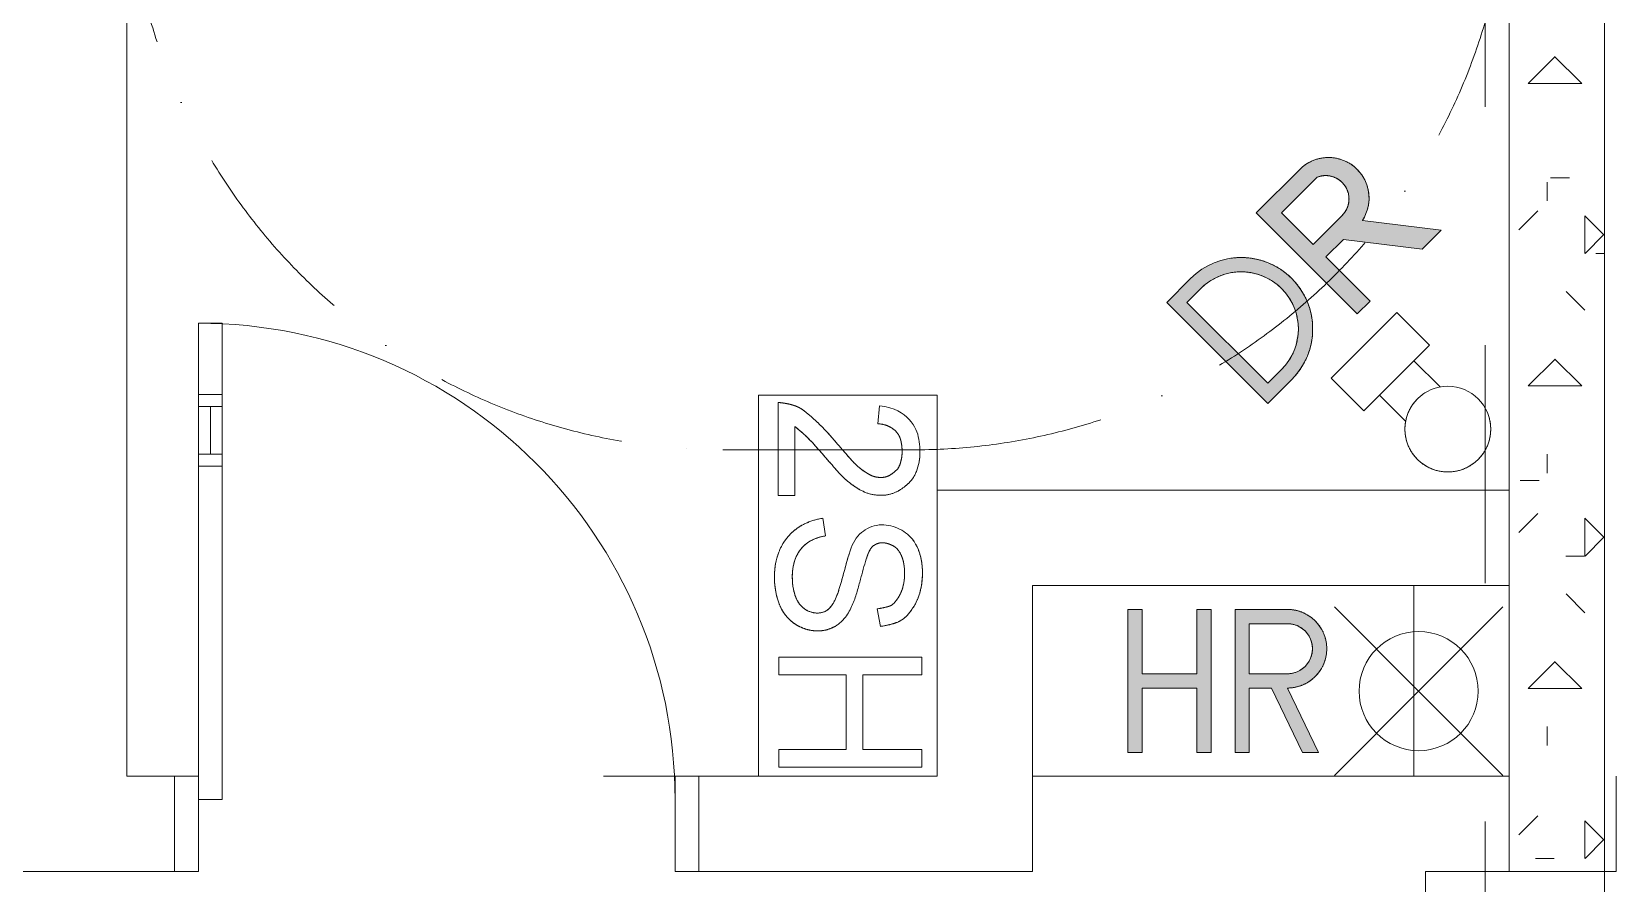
# Model space of a CAD drawing. Header units: millimetres. Extents: x 50620 to 404449, y -131543 to 97.
# Drawn here: x 367537 to 370862, y -54033 to -52245 of the extents above; entities that cross this region are included whole.
import ezdxf

# ---------------------------------------------------------------- set-up
doc = ezdxf.new("R2010")
doc.units = ezdxf.units.MM
for name, pattern in [('1599_DB_A_BLK2_HQ_R21-2ND STOREY 20230517--$0$IDA_Stair Clear', [675, 400, -137.5, 0, -137.5]), ('IDA - Grid Line', [3500, 2000, -500, 500, -500]), ('IDA - Hidden 065', [537.5, 375, -162.5]), ('IDA_Stair Clear', [675, 400, -137.5, 0, -137.5])]:
    doc.linetypes.add(name, pattern=pattern)
for name, color, linetype, lineweight in [('1599_DB_A_BLK2_HQ_R21-2ND STOREY 20230517--$0$A-_DETA----_ED-1', 8, 'Continuous', 9), ('1599_DB_A_BLK2_HQ_R21-2ND STOREY 20230517--$0$A-_DETA----_ED-3', 8, '1599_DB_A_BLK2_HQ_R21-2ND STOREY 20230517--$0$IDA_Stair Clear', 9), ('1599_DB_A_BLK2_HQ_R21-2ND STOREY 20230517--$0$A-_DOOR----_E-1', 8, 'Continuous', 9), ('1599_DB_A_BLK2_HQ_R21-2ND STOREY 20230517--$0$S-_COLN----_E', 8, 'Continuous', 9), ('A-_DETA----_E-12', 7, 'Continuous', 9), ('A-_DETA----_ED-2', 8, 'IDA - Hidden 065', 9), ('A-_DOOR----_E', 8, 'Continuous', 9), ('A-_DOOR----_E-1', 8, 'Continuous', 9), ('A-_FLOR----_E', 8, 'Continuous', 9), ('A-_WALL----_E', 8, 'Continuous', 9), ('A-_WALL----_E-1', 8, 'Continuous', 18), ('A-_WALLPRTN_E-1', 8, 'Continuous', 18), ('M-_ARCHI', 8, 'Continuous', 5), ('M-_EQPT----_E', 8, 'Continuous', 9), ('S-_STRC----_E', 8, 'Continuous', 5)]:
    doc.layers.add(name, color=color, linetype=linetype, lineweight=lineweight)
for name, color, linetype, lineweight, true_color in [('A-_DETA----_ED-3', 6, 'IDA - Hidden 065', 9, 0xff00ff), ('A-_DETA----_ED-6', 9, 'IDA_Stair Clear', 9, 0x808080), ('S-_ANOTGRID_E-1', 9, 'IDA - Grid Line', 5, 0x808080)]:
    doc.layers.add(name, color=color, linetype=linetype, lineweight=lineweight, true_color=true_color)

# ---------------------------------------------------------------- blocks, each defined once
blk = doc.blocks.new('IDA - F - Single - Swing - VP - 1100L X 2200H - B2-FTD01 - 1HR-3249127-BLK 2 2ND STOREY PLAN')
at = {"layer": 'A-_DOOR----_E-1'}
for p, q in [((-550, 100), (-500, 100)), ((-550, -100), (-550, 100)), ((-500, 100), (-500, -100)), ((500, 100), (550, 100)), ((500, -100), (500, 100)), ((550, 100), (550, -100)), ((450, -50.8), (500, -50.8)), ((450, -1050.8), (450, -50.8)), ((500, -50.8), (500, -1050.8)), ((-500, -100), (-550, -100)), ((550, -100), (500, -100)), ((450, -750.8), (500, -750.8)), ((450, -775.8), (500, -775.8)), ((475, -875.8), (475, -775.8)), ((450, -875.8), (500, -875.8)), ((450, -900.8), (500, -900.8)), ((500, -1050.8), (450, -1050.8))]:
    blk.add_line(p, q, dxfattribs=at)
blk.add_arc((500, -50.8), 1000, 180, 270, dxfattribs=at)
blk = doc.blocks.new('IDA - Hosereel - Scaled - HR-3922457-BLK 2 2ND STOREY PLAN')
at = {"layer": 'A-_DETA----_ED-2'}
blk.add_hatch(color=256, dxfattribs=at).paths.add_polyline_path([(-170, -350), (-170, -215), (-55, -215), (-55, -350), (-25, -350), (-25, -50), (-55, -50), (-55, -185), (-170, -185), (-170, -50), (-200, -50), (-200, -350)])
h = blk.add_hatch(color=256, dxfattribs=at)
h.paths.add_polyline_path([(200, -350), (135, -215), (166.7, -207.9), (180.5, -200.7), (200, -182.2), (206.4, -173.8), (214.7, -153.9), (217.5, -132.5), (211, -102.3), (206.4, -91.3), (193.3, -74.2), (176.2, -61.1), (148.6, -51.8), (135, -50), (25, -50), (25, -350), (55, -350), (55, -215), (101.7, -215), (166.7, -350)])
h.paths.add_polyline_path([(55, -185), (55, -80), (148.6, -81.8), (161.2, -87), (177.4, -102.3), (182.5, -111.1), (185.7, -118.9), (187.5, -132.5), (185.7, -146.1), (180.5, -158.8), (166.7, -173.8), (156.4, -180), (148.6, -183.2), (135, -185), (101.7, -185)])
for p, q in [((-400, -400), (-400, 0)), ((-400, 0), (400, 0)), ((400, 0), (400, -400)), ((-170, -50), (-200, -50)), ((-200, -50), (-200, -350)), ((-170, -50), (-200, -50)), ((-200, -50), (-200, -350)), ((-170, -50), (-170, -185)), ((-170, -185), (-170, -50)), ((-25, -50), (-55, -50)), ((-55, -185), (-55, -50)), ((-25, -50), (-55, -50)), ((-55, -50), (-55, -185)), ((-25, -50), (-25, -350)), ((-25, -350), (-25, -50)), ((25, -350), (25, -50)), ((135, -50), (25, -50)), ((135, -50), (25, -50)), ((25, -50), (25, -350)), ((55, -185), (55, -80)), ((135, -80), (55, -80)), ((55, -185), (55, -80)), ((55, -80), (135, -80)), ((-170, -185), (-55, -185)), ((-55, -185), (-170, -185)), ((135, -185), (55, -185)), ((135, -185), (55, -185)), ((-170, -215), (-55, -215)), ((-170, -215), (-170, -350)), ((-170, -350), (-170, -215)), ((-170, -215), (-55, -215)), ((-55, -350), (-55, -215)), ((-55, -215), (-55, -350)), ((55, -350), (55, -215)), ((55, -215), (101.7, -215)), ((55, -350), (55, -215)), ((55, -215), (101.7, -215)), ((166.7, -350), (101.7, -215)), ((101.7, -215), (166.7, -350)), ((200, -350), (135, -215)), ((200, -350), (135, -215)), ((-200, -350), (-170, -350)), ((-200, -350), (-170, -350)), ((-55, -350), (-25, -350)), ((-55, -350), (-25, -350)), ((25, -350), (55, -350)), ((25, -350), (55, -350)), ((166.7, -350), (200, -350)), ((166.7, -350), (200, -350)), ((400, -400), (-400, -400))]:
    blk.add_line(p, q, dxfattribs=at)
for radius in [82.5, 82.5, 52.5, 52.5]:
    blk.add_arc((135, -132.5), radius, 270, 90, dxfattribs=at)
blk = doc.blocks.new('IDA - Dry _ Wet Riser - Dry Riser-3621487-BLK 2 2ND STOREY PLAN')
at = {"layer": 'A-_DETA----_ED-2'}
h = blk.add_hatch(color=256, dxfattribs=at)
h.paths.add_polyline_path([(389.2, 229.1), (389.2, 158), (394.3, 119.2), (409.3, 83), (433.2, 51.9), (464.2, 28.1), (500.4, 13.1), (541.9, 8.3), (578, 13.1), (620.1, 32.6), (645.3, 51.9), (669.1, 83), (684.1, 119.2), (689.2, 169.1), (689.2, 229.1), (405.4, 229.1)])
h.paths.add_polyline_path([(419.2, 199.1), (659.2, 199.1), (657.6, 145.7), (655.1, 126.9), (643.1, 98), (624.1, 73.1), (591.5, 50.9), (570.3, 42.1), (539.2, 38), (504, 43.8), (479.2, 54.1), (454.4, 73.1), (432.1, 105.8), (423.3, 126.9), (419.2, 158), (419.2, 188)])
h.paths.add_polyline_path([(389.2, -36.5), (389.2, -74.5), (520.5, -74.5), (520.5, -126.7), (389.2, -229.2), (389.2, -285.5), (520.5, -182.9), (527.1, -202.7), (538.4, -220.2), (553.5, -234.5), (571.7, -244.7), (603.1, -250.4), (612.6, -250.6), (633.2, -245.8), (655, -233.5), (667.2, -222.9), (683, -196.1), (686.7, -186.5), (689.2, -165.8), (689.2, -36.5), (654.8, -36.5)])
h.paths.add_polyline_path([(558, -74.5), (651.7, -74.5), (651.7, -179.8), (640.1, -195.8), (636.8, -199), (626.7, -205.2), (615.1, -208.7), (603, -209.2), (582.8, -202.7), (580.2, -201.5), (567.3, -188.5), (561.2, -176.8), (558.5, -164.7), (558, -160.5), (558, -85.4)])
for p, q in [((689.2, 229.1), (389.2, 229.1)), ((389.2, 229.1), (389.2, 158)), ((689.2, 158), (689.2, 229.1)), ((419.2, 158), (419.2, 199.1)), ((419.2, 199.1), (659.2, 199.1)), ((659.2, 199.1), (659.2, 158)), ((333, 97.4), (235.5, 97.4)), ((235.5, -97.4), (235.5, 97.4)), ((333, 97.4), (333, -97.4)), ((158.1, 51), (235.5, 51)), ((158.1, -51), (235.5, -51)), ((689.2, -36.5), (389.2, -36.5)), ((389.2, -36.5), (389.2, -74.5)), ((689.2, -165.8), (689.2, -36.5)), ((333, -97.4), (235.5, -97.4)), ((389.2, -74.5), (520.5, -74.5)), ((520.5, -74.5), (520.5, -126.7)), ((558, -74.5), (651.7, -74.5)), ((558, -160.5), (558, -74.5)), ((651.7, -74.5), (651.7, -179.8)), ((520.5, -126.7), (389.2, -229.2)), ((389.2, -285.5), (520.5, -182.9)), ((389.2, -229.2), (389.2, -285.5))]:
    blk.add_line(p, q, dxfattribs=at)
blk.add_circle((84, 0), 90, dxfattribs=at)
for centre, radius, start, end in [((539.2, 158), 150, 180, 360), ((539.2, 158), 120, 180, 0), ((604, -165.8), 85.2, 191.6067, 360), ((606.9, -160.5), 48.9, 180, 336.6586)]:
    blk.add_arc(centre, radius, start, end, dxfattribs=at)
blk = doc.blocks.new('IDA - Standby Hosereel - 2SH - wo Box-4044903-BLK 2 2ND STOREY PLAN')
at = {"layer": 'A-_DETA----_ED-2'}
for p, q in [((-400, -575), (-400, -200)), ((-400, -200), (400, -200)), ((150, -532.4), (150, -232.4)), ((150, -232.4), (187.5, -232.4)), ((187.5, -232.4), (187.5, -356.2)), ((343.8, -356.2), (343.8, -232.4)), ((343.8, -232.4), (381.3, -232.4)), ((381.3, -232.4), (381.3, -532.4)), ((400, -200), (400, -575)), ((-377.2, -321), (-339.9, -324.3)), ((48.8, -325.7), (85.8, -319.2)), ((187.5, -356.2), (343.8, -356.2)), ((187.5, -391), (187.5, -532.4)), ((343.8, -391), (187.5, -391)), ((343.8, -532.4), (343.8, -391)), ((-141.3, -440.1), (-104.3, -434.2)), ((-188.8, -498.6), (-334.1, -498.6)), ((-188.8, -498.6), (-188.8, -533.4)), ((-188.8, -533.4), (-188.8, -498.6)), ((-384.4, -533.4), (-188.8, -533.4)), ((187.5, -532.4), (150, -532.4)), ((381.3, -532.4), (343.8, -532.4)), ((400, -575), (-400, -575))]:
    blk.add_line(p, q, dxfattribs=at)
for points, knots in [([(-104.3, -434.2), (-93.7, -501.3), (19.8, -513.9), (60.9, -470.8), (57.5, -421.7), (-6.5, -400.4), (-75.5, -384.1), (-112.2, -365.2), (-131.8, -322.4), (-122.3, -280.8), (-99.6, -248.3), (-49.4, -227.6), (16.6, -232.4), (54.6, -254.4), (76, -275.8), (82.2, -299), (85.8, -319.2)], [0, 0, 0, 0, 0.0704694, 0.1354965, 0.1868985, 0.2416058, 0.294004, 0.3404298, 0.3786303, 0.4163415, 0.4561877, 0.5028762, 0.5508129, 0.5917383, 0.6203888, 0.6421989, 0.6421989, 0.6421989, 0.6421989]), ([(-334.1, -498.6), (-312.6, -472.1), (-281.2, -444.8), (-248.8, -416.6), (-227.1, -398.4), (-206.2, -371.7), (-192.4, -346.7), (-187.9, -317), (-193.2, -288.9), (-207.2, -268.2), (-225.5, -247), (-266.5, -234.5), (-308.2, -236.6), (-347.3, -250.1), (-374.5, -289.5), (-377.2, -321)], [0, 0, 0, 0, 0.0346142, 0.0675394, 0.0982316, 0.1247001, 0.1516881, 0.1771238, 0.2015079, 0.2253075, 0.2532678, 0.286117, 0.3228619, 0.3610518, 0.3962967, 0.3962967, 0.3962967, 0.3962967]), ([(-363.2, -475), (-355.4, -465.3), (-340.9, -448.9), (-325.2, -433.6), (-314.2, -423.8), (-304.5, -415.4), (-295.9, -407.9), (-287.9, -401), (-280.4, -394.5), (-271.6, -386.9), (-263, -379.5), (-256.2, -373.1), (-249.7, -366.2), (-242.8, -357.4), (-236.4, -348.1), (-232, -340.3), (-229.2, -333.8), (-227.5, -326.6), (-226.8, -318.9), (-227.2, -312.6), (-228.1, -308), (-229, -305), (-229.8, -302.8), (-231, -300.5), (-232.6, -297.8), (-234.8, -294.7), (-237.7, -290.8), (-240.2, -287.7), (-242.4, -285.3), (-244.3, -283.5), (-246.1, -282.1), (-247.9, -280.9), (-251, -279.4), (-254.9, -277.9), (-259.4, -276.5), (-265.9, -274.9), (-274.2, -273.7), (-283.7, -273.4), (-291.7, -274), (-298.1, -274.9), (-303.8, -276), (-308.9, -277.4), (-312.8, -279), (-315.8, -280.6), (-318.1, -282), (-320.5, -283.9), (-324.2, -287.1), (-328.8, -292), (-333.5, -299.3), (-337.6, -309.3), (-339.4, -318.7), (-339.9, -324.3)], [0, 0, 0, 0, 0.0116558, 0.0233116, 0.0291395, 0.0349674, 0.0466231, 0.052451, 0.0582789, 0.0699347, 0.0815905, 0.0932463, 0.1049021, 0.1165578, 0.1282136, 0.1398694, 0.1515252, 0.163181, 0.1748368, 0.1864926, 0.1923204, 0.1981483, 0.2039762, 0.2098041, 0.215632, 0.2214599, 0.2272878, 0.2331157, 0.2389436, 0.2447715, 0.2505994, 0.2564273, 0.2622552, 0.268083, 0.2739109, 0.2797388, 0.2913946, 0.3030504, 0.3147062, 0.3205341, 0.326362, 0.3351038, 0.3438456, 0.3482166, 0.3525875, 0.3569584, 0.3613293, 0.3700712, 0.378813, 0.3875548, 0.3962967, 0.3962967, 0.3962967, 0.3962967]), ([(-141.3, -440.1), (-139.5, -451.8), (-133.2, -473.8), (-116.5, -501.1), (-94.3, -521), (-61.7, -537.5), (-29.5, -542.2), (-1.3, -541), (17.2, -538.2), (34.2, -533.5), (49.7, -526.8), (63.3, -517.8), (74.8, -506.8), (83.6, -494.4), (89.6, -481.6), (93.4, -469.1), (95.5, -455.3), (95, -440.5), (91.3, -425.3), (85.2, -412.9), (78.4, -403.9), (70.5, -395.6), (60.1, -387.8), (43.2, -378.5), (21.7, -370.5), (-4, -363.2), (-28.8, -356.7), (-51.2, -350.5), (-65.8, -345.5), (-73.4, -342), (-77.5, -339.7), (-79.8, -337.9), (-81.4, -336.3), (-83, -334.6), (-85.1, -331.7), (-87.5, -327.2), (-89.2, -322.5), (-89.9, -319), (-90.1, -316.5), (-90.1, -314.3), (-89.9, -312), (-89.4, -308.6), (-88.4, -304), (-86.3, -298.3), (-83.9, -293.1), (-81.4, -289), (-78.7, -285.6), (-75.5, -282.5), (-71.4, -279.5), (-66.1, -276.4), (-59.7, -273.6), (-50, -270.5), (-35.7, -268.1), (-15.6, -268.2), (3.4, -271.5), (15.1, -275.9), (23.6, -280.5), (29.4, -284.3), (35.3, -288.9), (38.1, -291.6), (39.7, -293.4), (40.6, -294.7), (41.5, -296.3), (42.5, -298.3), (43.6, -301.3), (45.5, -308.3), (47.4, -317.4), (48.8, -325.7)], [0, 0, 0, 0, 0.0094441, 0.0188882, 0.0283323, 0.0377764, 0.0566646, 0.0661087, 0.0755528, 0.0849969, 0.094441, 0.1038851, 0.1133292, 0.1227733, 0.1322174, 0.1416615, 0.1511056, 0.1605497, 0.1699938, 0.1794379, 0.18416, 0.188882, 0.1983261, 0.2077702, 0.2266584, 0.2455466, 0.2644348, 0.283323, 0.3022112, 0.3116553, 0.3210994, 0.3305435, 0.3352656, 0.3399876, 0.3494317, 0.3588758, 0.3683199, 0.3777641, 0.3824861, 0.3872082, 0.3919302, 0.3966523, 0.4060964, 0.4155405, 0.4249846, 0.4344287, 0.4438728, 0.4533169, 0.462761, 0.4722051, 0.4816492, 0.4910933, 0.5099815, 0.5288697, 0.5477579, 0.5666461, 0.5760902, 0.5855343, 0.5949784, 0.6044225, 0.6091445, 0.6138666, 0.6185886, 0.6233107, 0.6280327, 0.6327548, 0.6421989, 0.6421989, 0.6421989, 0.6421989])]:
    blk.add_open_spline(points, degree=3, knots=knots, dxfattribs=at)
blk.add_open_spline([(-363.2, -475), (-380.8, -492), (-384.4, -533.4)], degree=2, dxfattribs=at)
blk = doc.blocks.new('IDA - Stair Turning Space - 1250-2832024-BLK 2 2ND STOREY PLAN')
at = {"layer": 'A-_DETA----_ED-6'}
blk.add_line((0, -1250), (400, -1250), dxfattribs=at)
for centre, start, end in [((0, 0), 180, 270), ((400, 0), 270, 360)]:
    blk.add_arc(centre, 1250, start, end, dxfattribs=at)
blk = doc.blocks.new('1599_DB_A_BLK2_HQ_R21-2ND STOREY 20230517--$0$IDA - Stair Turning Space - 1250-2832024-LINKVIEW_BLK2_2ND STOREY')
at = {"layer": '1599_DB_A_BLK2_HQ_R21-2ND STOREY 20230517--$0$A-_DETA----_ED-3'}
blk.add_line((0, -1250), (400, -1250), dxfattribs=at)
for centre, start, end in [((0, 0), 180, 270), ((400, 0), 270, 360)]:
    blk.add_arc(centre, 1250, start, end, dxfattribs=at)
blk = doc.blocks.new('1599_DB_A_BLK2_HQ_R21-2ND STOREY 20230517--$0$IDA - Standby Hosereel - 2SH - wo Box-4044903-LINKVIEW_BLK2_2ND STOREY')
at = {"layer": '1599_DB_A_BLK2_HQ_R21-2ND STOREY 20230517--$0$A-_DETA----_ED-1'}
for p, q in [((-400, -575), (-400, -200)), ((-400, -200), (-200, -200)), ((150, -532.4), (150, -232.4)), ((150, -232.4), (187.5, -232.4)), ((187.5, -232.4), (187.5, -356.2)), ((343.8, -356.2), (343.8, -232.4)), ((343.8, -232.4), (381.3, -232.4)), ((381.3, -232.4), (381.3, -532.4)), ((-377.2, -321), (-339.9, -324.3)), ((48.8, -325.7), (85.8, -319.2)), ((187.5, -356.2), (343.8, -356.2)), ((187.5, -391), (187.5, -532.4)), ((343.8, -391), (187.5, -391)), ((343.8, -532.4), (343.8, -391)), ((-141.3, -440.1), (-104.3, -434.2)), ((-188.8, -498.6), (-334.1, -498.6)), ((-188.8, -498.6), (-188.8, -533.4)), ((-188.8, -533.4), (-188.8, -498.6)), ((-384.4, -533.4), (-188.8, -533.4)), ((187.5, -532.4), (150, -532.4)), ((381.3, -532.4), (343.8, -532.4)), ((400, -575), (-400, -575))]:
    blk.add_line(p, q, dxfattribs=at)
for points, knots in [([(-104.3, -434.2), (-93.7, -501.3), (19.8, -513.9), (60.9, -470.8), (57.5, -421.7), (-6.5, -400.4), (-75.5, -384.1), (-112.2, -365.2), (-131.8, -322.4), (-122.3, -280.8), (-99.6, -248.3), (-49.4, -227.6), (16.6, -232.4), (54.6, -254.4), (76, -275.8), (82.2, -299), (85.8, -319.2)], [0, 0, 0, 0, 0.0704694, 0.1354965, 0.1868985, 0.2416058, 0.294004, 0.3404298, 0.3786303, 0.4163415, 0.4561877, 0.5028762, 0.5508129, 0.5917383, 0.6203888, 0.6421989, 0.6421989, 0.6421989, 0.6421989]), ([(-334.1, -498.6), (-312.6, -472.1), (-281.2, -444.8), (-248.8, -416.6), (-227.1, -398.4), (-206.2, -371.7), (-192.4, -346.7), (-187.9, -317), (-193.2, -288.9), (-207.2, -268.2), (-225.5, -247), (-266.5, -234.5), (-308.2, -236.6), (-347.3, -250.1), (-374.5, -289.5), (-377.2, -321)], [0, 0, 0, 0, 0.0346142, 0.0675394, 0.0982316, 0.1247001, 0.1516881, 0.1771238, 0.2015079, 0.2253075, 0.2532678, 0.286117, 0.3228619, 0.3610518, 0.3962967, 0.3962967, 0.3962967, 0.3962967]), ([(-363.2, -475), (-355.4, -465.3), (-340.9, -448.9), (-325.2, -433.6), (-314.2, -423.8), (-304.5, -415.4), (-295.9, -407.9), (-287.9, -401), (-280.4, -394.5), (-271.6, -386.9), (-263, -379.5), (-256.2, -373.1), (-249.7, -366.2), (-242.8, -357.4), (-236.4, -348.1), (-232, -340.3), (-229.2, -333.8), (-227.5, -326.6), (-226.8, -318.9), (-227.2, -312.6), (-228.1, -308), (-229, -305), (-229.8, -302.8), (-231, -300.5), (-232.6, -297.8), (-234.8, -294.7), (-237.7, -290.8), (-240.2, -287.7), (-242.4, -285.3), (-244.3, -283.5), (-246.1, -282.1), (-247.9, -280.9), (-251, -279.4), (-254.9, -277.9), (-259.4, -276.5), (-265.9, -274.9), (-274.2, -273.7), (-283.7, -273.4), (-291.7, -274), (-298.1, -274.9), (-303.8, -276), (-308.9, -277.4), (-312.8, -279), (-315.8, -280.6), (-318.1, -282), (-320.5, -283.9), (-324.2, -287.1), (-328.8, -292), (-333.5, -299.3), (-337.6, -309.3), (-339.4, -318.7), (-339.9, -324.3)], [0, 0, 0, 0, 0.0116558, 0.0233116, 0.0291395, 0.0349674, 0.0466231, 0.052451, 0.0582789, 0.0699347, 0.0815905, 0.0932463, 0.1049021, 0.1165578, 0.1282136, 0.1398694, 0.1515252, 0.163181, 0.1748368, 0.1864926, 0.1923204, 0.1981483, 0.2039762, 0.2098041, 0.215632, 0.2214599, 0.2272878, 0.2331157, 0.2389436, 0.2447715, 0.2505994, 0.2564273, 0.2622552, 0.268083, 0.2739109, 0.2797388, 0.2913946, 0.3030504, 0.3147062, 0.3205341, 0.326362, 0.3351038, 0.3438456, 0.3482166, 0.3525875, 0.3569584, 0.3613293, 0.3700712, 0.378813, 0.3875548, 0.3962967, 0.3962967, 0.3962967, 0.3962967]), ([(-141.3, -440.1), (-139.5, -451.8), (-133.2, -473.8), (-116.5, -501.1), (-94.3, -521), (-61.7, -537.5), (-29.5, -542.2), (-1.3, -541), (17.2, -538.2), (34.2, -533.5), (49.7, -526.8), (63.3, -517.8), (74.8, -506.8), (83.6, -494.4), (89.6, -481.6), (93.4, -469.1), (95.5, -455.3), (95, -440.5), (91.3, -425.3), (85.2, -412.9), (78.4, -403.9), (70.5, -395.6), (60.1, -387.8), (43.2, -378.5), (21.7, -370.5), (-4, -363.2), (-28.8, -356.7), (-51.2, -350.5), (-65.8, -345.5), (-73.4, -342), (-77.5, -339.7), (-79.8, -337.9), (-81.4, -336.3), (-83, -334.6), (-85.1, -331.7), (-87.5, -327.2), (-89.2, -322.5), (-89.9, -319), (-90.1, -316.5), (-90.1, -314.3), (-89.9, -312), (-89.4, -308.6), (-88.4, -304), (-86.3, -298.3), (-83.9, -293.1), (-81.4, -289), (-78.7, -285.6), (-75.5, -282.5), (-71.4, -279.5), (-66.1, -276.4), (-59.7, -273.6), (-50, -270.5), (-35.7, -268.1), (-15.6, -268.2), (3.4, -271.5), (15.1, -275.9), (23.6, -280.5), (29.4, -284.3), (35.3, -288.9), (38.1, -291.6), (39.7, -293.4), (40.6, -294.7), (41.5, -296.3), (42.5, -298.3), (43.6, -301.3), (45.5, -308.3), (47.4, -317.4), (48.8, -325.7)], [0, 0, 0, 0, 0.0094441, 0.0188882, 0.0283323, 0.0377764, 0.0566646, 0.0661087, 0.0755528, 0.0849969, 0.094441, 0.1038851, 0.1133292, 0.1227733, 0.1322174, 0.1416615, 0.1511056, 0.1605497, 0.1699938, 0.1794379, 0.18416, 0.188882, 0.1983261, 0.2077702, 0.2266584, 0.2455466, 0.2644348, 0.283323, 0.3022112, 0.3116553, 0.3210994, 0.3305435, 0.3352656, 0.3399876, 0.3494317, 0.3588758, 0.3683199, 0.3777641, 0.3824861, 0.3872082, 0.3919302, 0.3966523, 0.4060964, 0.4155405, 0.4249846, 0.4344287, 0.4438728, 0.4533169, 0.462761, 0.4722051, 0.4816492, 0.4910933, 0.5099815, 0.5288697, 0.5477579, 0.5666461, 0.5760902, 0.5855343, 0.5949784, 0.6044225, 0.6091445, 0.6138666, 0.6185886, 0.6233107, 0.6280327, 0.6327548, 0.6421989, 0.6421989, 0.6421989, 0.6421989])]:
    blk.add_open_spline(points, degree=3, knots=knots, dxfattribs=at)
blk.add_open_spline([(-363.2, -475), (-380.8, -492), (-384.4, -533.4)], degree=2, dxfattribs=at)
blk = doc.blocks.new('1599_DB_A_BLK2_HQ_R21-2ND STOREY 20230517--$0$IDA - Dry _ Wet Riser - Dry Riser-3621487-LINKVIEW_BLK2_2ND STOREY')
at = {"layer": '1599_DB_A_BLK2_HQ_R21-2ND STOREY 20230517--$0$A-_DETA----_ED-1'}
h = blk.add_hatch(color=256, dxfattribs=at)
h.paths.add_polyline_path([(389.2, 229.1), (389.2, 158), (394.3, 119.2), (409.3, 83), (433.2, 51.9), (472.4, 24.7), (500.4, 13.1), (539.2, 8), (578, 13.1), (614.2, 28.1), (645.3, 51.9), (669.1, 83), (684.1, 119.2), (689.2, 158), (689.2, 229.1), (645.5, 229.1)], flags=0)
h.paths.add_polyline_path([(419.2, 199.1), (659.2, 199.1), (659.2, 158), (655.1, 126.9), (643.1, 98), (624.1, 73.1), (599.2, 54.1), (570.3, 42.1), (539.2, 38), (508.2, 42.1), (479.2, 54.1), (454.4, 73.1), (435.3, 98), (423.3, 126.9), (419.2, 158)], flags=0)
h = blk.add_hatch(color=256, dxfattribs=at)
h.paths.add_polyline_path([(389.2, -36.5), (389.2, -74.5), (520.5, -74.5), (520.5, -126.7), (389.2, -229.2), (389.2, -285.5), (520.5, -182.9), (527.1, -202.7), (538.4, -220.2), (553.5, -234.5), (571.7, -244.7), (591.8, -250.2), (612.6, -250.6), (632.9, -246), (651.5, -236.6), (667.2, -222.9), (679.2, -205.9), (686.7, -186.5), (689.2, -165.8), (689.2, -36.5), (411.1, -36.5)], flags=0)
h.paths.add_polyline_path([(558, -74.5), (651.7, -74.5), (651.7, -179.8), (645.6, -190.3), (637.1, -198.9), (626.7, -205.2), (615.1, -208.7), (603, -209.2), (591.1, -206.8), (580.2, -201.5), (570.9, -193.6), (563.9, -183.8), (559.5, -172.5), (558, -160.5)], flags=0)
for p, q in [((689.2, 229.1), (389.2, 229.1)), ((389.2, 229.1), (389.2, 158)), ((689.2, 158), (689.2, 229.1)), ((419.2, 158), (419.2, 199.1)), ((419.2, 199.1), (659.2, 199.1)), ((659.2, 199.1), (659.2, 158)), ((333, 97.4), (235.5, 97.4)), ((235.5, -97.4), (235.5, 97.4)), ((333, 97.4), (333, -97.4)), ((158.1, 51), (235.5, 51)), ((158.1, -51), (235.5, -51)), ((689.2, -36.5), (389.2, -36.5)), ((389.2, -36.5), (389.2, -74.5)), ((689.2, -165.8), (689.2, -36.5)), ((333, -97.4), (235.5, -97.4)), ((389.2, -74.5), (520.5, -74.5)), ((520.5, -74.5), (520.5, -126.7)), ((558, -74.5), (651.7, -74.5)), ((558, -160.5), (558, -74.5)), ((651.7, -74.5), (651.7, -179.8)), ((520.5, -126.7), (389.2, -229.2)), ((389.2, -285.5), (520.5, -182.9)), ((389.2, -229.2), (389.2, -285.5))]:
    blk.add_line(p, q, dxfattribs=at)
blk.add_circle((84, 0), 90, dxfattribs=at)
for centre, radius, start, end in [((539.2, 158), 150, 180, 360), ((539.2, 158), 120, 180, 0), ((604, -165.8), 85.2, 191.6067, 360), ((606.9, -160.5), 48.9, 180, 336.6586)]:
    blk.add_arc(centre, radius, start, end, dxfattribs=at)
blk = doc.blocks.new('1599_DB_A_BLK2_HQ_R21-2ND STOREY 20230517--$0$IDA - Hosereel - Scaled - HR-3922457-LINKVIEW_BLK2_2ND STOREY')
at = {"layer": '1599_DB_A_BLK2_HQ_R21-2ND STOREY 20230517--$0$A-_DETA----_ED-1'}
blk.add_hatch(color=256, dxfattribs=at).paths.add_polyline_path([(-55, -350), (-25, -350), (-25, -50), (-55, -50), (-55, -185), (-170, -185), (-170, -50), (-200, -50), (-200, -350), (-170, -350), (-170, -215), (-55, -215)], flags=0)
h = blk.add_hatch(color=256, dxfattribs=at)
h.paths.add_polyline_path([(166.7, -350), (200, -350), (135, -215), (156.4, -212.2), (176.3, -203.9), (193.3, -190.8), (206.4, -173.8), (214.7, -153.9), (217.5, -132.5), (214.7, -111.1), (206.4, -91.3), (193.3, -74.2), (176.3, -61.1), (156.4, -52.8), (135, -50), (25, -50), (25, -350), (55, -350), (55, -215), (101.7, -215)], flags=0)
h.paths.add_polyline_path([(135, -185), (55, -185), (55, -80), (148.6, -81.8), (161.3, -87), (172.1, -95.4), (180.5, -106.3), (185.7, -118.9), (187.5, -132.5), (185.7, -146.1), (180.5, -158.8), (172.1, -169.6), (161.3, -178), (148.6, -183.2)], flags=0)
for p, q in [((400, 0), (400, -400)), ((-170, -50), (-200, -50)), ((-200, -50), (-200, -350)), ((-170, -50), (-200, -50)), ((-200, -50), (-200, -350)), ((-170, -50), (-170, -185)), ((-170, -185), (-170, -50)), ((-25, -50), (-55, -50)), ((-55, -185), (-55, -50)), ((-25, -50), (-55, -50)), ((-55, -50), (-55, -185)), ((-25, -50), (-25, -350)), ((-25, -350), (-25, -50)), ((25, -350), (25, -50)), ((135, -50), (25, -50)), ((135, -50), (25, -50)), ((25, -50), (25, -350)), ((55, -185), (55, -80)), ((135, -80), (55, -80)), ((55, -185), (55, -80)), ((55, -80), (135, -80)), ((-170, -185), (-55, -185)), ((-55, -185), (-170, -185)), ((135, -185), (55, -185)), ((135, -185), (55, -185)), ((-170, -215), (-55, -215)), ((-170, -215), (-170, -350)), ((-170, -350), (-170, -215)), ((-170, -215), (-55, -215)), ((-55, -350), (-55, -215)), ((-55, -215), (-55, -350)), ((55, -350), (55, -215)), ((55, -215), (101.7, -215)), ((55, -350), (55, -215)), ((55, -215), (101.7, -215)), ((166.7, -350), (101.7, -215)), ((101.7, -215), (166.7, -350)), ((200, -350), (135, -215)), ((200, -350), (135, -215)), ((-200, -350), (-170, -350)), ((-200, -350), (-170, -350)), ((-55, -350), (-25, -350)), ((-55, -350), (-25, -350)), ((25, -350), (55, -350)), ((25, -350), (55, -350)), ((166.7, -350), (200, -350)), ((166.7, -350), (200, -350)), ((400, -400), (-400, -400))]:
    blk.add_line(p, q, dxfattribs=at)
for radius in [82.5, 82.5, 52.5, 52.5]:
    blk.add_arc((135, -132.5), radius, 270, 90, dxfattribs=at)
blk = doc.blocks.new('1599_DB_A_BLK2_HQ_R21-2ND STOREY 20230517--$0$IDA - F - Single - Swing - VP - 1100L X 2200H - B2-FTD01 - 1HR-3249127-LINKVIEW_BLK2_2ND STOREY')
at = {"layer": '1599_DB_A_BLK2_HQ_R21-2ND STOREY 20230517--$0$A-_DOOR----_E-1'}
for p, q in [((-550, 100), (-500, 100)), ((-500, 100), (-500, -100)), ((500, 100), (550, 100)), ((500, -50.8), (500, 100)), ((450, -50.8), (500, -50.8)), ((450, -1050.8), (450, -50.8)), ((500, -50.8), (500, -1050.8)), ((-500, -100), (-550, -100)), ((550, -100), (500, -100)), ((450, -750.8), (500, -750.8)), ((450, -775.8), (500, -775.8)), ((475, -875.8), (475, -775.8)), ((450, -875.8), (500, -875.8)), ((450, -900.8), (500, -900.8)), ((500, -1050.8), (450, -1050.8))]:
    blk.add_line(p, q, dxfattribs=at)
blk.add_arc((500, -50.8), 1000, 180, 270, dxfattribs=at)
blk = doc.blocks.new('1599_DB_A_BLK2_HQ_R21-2ND STOREY 20230517--$0$IDA- Fire Extinguisher - 3kg AB-3508500-LINKVIEW_BLK2_2ND STOREY')
at = {"layer": '1599_DB_A_BLK2_HQ_R21-2ND STOREY 20230517--$0$A-_DETA----_ED-1', "lineweight": 0}
for p in [(-176.8, 376.8), (176.8, 376.8), (-176.8, 23.2), (176.8, 23.2)]:
    blk.add_line(p, (0, 200), dxfattribs=at)
blk.add_circle((0, 200), 125, dxfattribs=at)
blk = doc.blocks.new('ARCHI 2ND_2024 09 11')
at = {"layer": '1599_DB_A_BLK2_HQ_R21-2ND STOREY 20230517--$0$S-_COLN----_E', "lineweight": 5}
h = blk.add_hatch(dxfattribs=at)
h.set_pattern_fill('FP_5', color=8, style=0, pattern_type=2)
h.set_pattern_definition([(6e-11, (-28420.7, -3975.34), (635, 635), [79.375, -555.625]), (90, (-28420.7, -3975.34), (-635, 635), [79.375, -555.625]), (135, (-28341.33, -3975.34), (-635, -6e-10), [112.253, -785.772]), (6e-11, (-28341.33, -3618.15), (635, 635), [79.375, -555.625]), (45, (-28301.65, -3657.84), (-6e-10, 635), [56.127, -841.899]), (135, (-28301.65, -3657.84), (-635, -6e-10), [56.127, -841.899]), (6e-11, (-28103.2, -3459.4), (635, 635), [112.253, -522.747]), (45, (-28103.2, -3459.4), (-6e-10, 635), [79.375, -818.651]), (135, (-27990.96, -3459.4), (-635, -6e-10), [79.375, -818.651]), (90, (-27984.15, -3816.6), (-635, 635), [79.375, -555.625]), (45, (-27984.15, -3816.6), (-6e-10, 635), [56.127, -841.899]), (135, (-27944.46, -3776.9), (-635, -6e-10), [56.127, -841.899]), (6e-11, (-28341.33, -3816.6), (635, 635), [39.687, -531.812]), (6e-11, (-27865.1, -3657.84), (635, 635), [39.687, -531.812]), (90, (-28063.5, -3578.47), (-635, 635), [39.687, -531.812]), (135, (-27984.15, -3935.65), (-635, -6e-10), [56.127, -841.899]), (135, (-28261.96, -3499.1), (-635, -6e-10), [56.127, -841.899]), (45, (-28123.05, -3767), (-6e-10, 635), [56.127, -841.899]), (90, (-28202.4, -3895.97), (-635, 635), [9.922, -625.078]), (90, (-28172.66, -3628.1), (-635, 635), [9.922, -625.078]), (90, (-27875, -3518.94), (-635, 635), [9.922, -625.078]), (90, (-27865.1, -3856.3), (-635, 635), [9.922, -625.078])])
h.paths.add_polyline_path([(-14350, -24352.7), (-14150, -24352.7), (-14150, -23025), (-14350, -23025), (-14350, -24184.9)], flags=0)
h = blk.add_hatch(dxfattribs=at)
h.set_pattern_fill('FP_4', color=8, style=0, pattern_type=2)
h.set_pattern_definition([(6e-11, (-28420.7, -3975.34), (635, 635), [79.375, -555.625]), (90, (-28420.7, -3975.34), (-635, 635), [79.375, -555.625]), (135, (-28341.33, -3975.34), (-635, -6e-10), [112.253, -785.772]), (6e-11, (-28341.33, -3618.15), (635, 635), [79.375, -555.625]), (45, (-28301.65, -3657.84), (-6e-10, 635), [56.127, -841.899]), (135, (-28301.65, -3657.84), (-635, -6e-10), [56.127, -841.899]), (6e-11, (-28103.2, -3459.4), (635, 635), [112.253, -522.747]), (45, (-28103.2, -3459.4), (-6e-10, 635), [79.375, -818.651]), (135, (-27990.96, -3459.4), (-635, -6e-10), [79.375, -818.651]), (90, (-27984.15, -3816.6), (-635, 635), [79.375, -555.625]), (45, (-27984.15, -3816.6), (-6e-10, 635), [56.127, -841.899]), (135, (-27944.46, -3776.9), (-635, -6e-10), [56.127, -841.899]), (6e-11, (-28341.33, -3816.6), (635, 635), [39.687, -531.812]), (6e-11, (-27865.1, -3657.84), (635, 635), [39.687, -531.812]), (90, (-28063.5, -3578.47), (-635, 635), [39.687, -531.812]), (135, (-27984.15, -3935.65), (-635, -6e-10), [56.127, -841.899]), (135, (-28261.96, -3499.1), (-635, -6e-10), [56.127, -841.899]), (45, (-28123.05, -3767), (-6e-10, 635), [56.127, -841.899]), (90, (-28202.4, -3895.97), (-635, 635), [9.922, -625.078]), (90, (-28172.66, -3628.1), (-635, 635), [9.922, -625.078]), (90, (-27875, -3518.94), (-635, 635), [9.922, -625.078]), (90, (-27865.1, -3856.3), (-635, 635), [9.922, -625.078])])
h.paths.add_polyline_path([(-14150, -26010), (-14150, -24352.7), (-14350, -24352.7), (-14350, -26010)], flags=0)
at = {"layer": '1599_DB_A_BLK2_HQ_R21-2ND STOREY 20230517--$0$S-_COLN----_E', "color": 8, "lineweight": 5}
for p, q in [((-17250, -25810), (-17250, -18725)), ((-14350, -26010), (-14350, -23025)), ((-14150, -26010), (-14150, -23025)), ((-15550, -25210), (-14350, -25210)), ((-15550, -25210), (-15550, -25810)), ((-14350, -25210), (-14350, -25410)), ((-14350, -25410), (-15350, -25410)), ((-15350, -26010), (-15350, -25410)), ((-17150, -25810), (-17250, -25810)), ((-17150, -26010), (-17150, -25810)), ((-16250, -25810), (-16100, -25810)), ((-16050, -25810), (-16050, -26010)), ((-15550, -25810), (-16050, -25810)), ((-14350, -25810), (-15350, -25810)), ((-18130, -26010), (-17150, -26010)), ((-16050, -26010), (-15350, -26010)), ((-14350, -26010), (-14125, -26010)), ((-14150, -28550), (-14150, -26010))]:
    blk.add_line(p, q, dxfattribs=at)
at = {"layer": 'A-_DETA----_E-12', "lineweight": 5}
for p, q in [((-14125, -26010), (-14125, -25810)), ((-17250, -26010), (-18130, -26010))]:
    blk.add_line(p, q, dxfattribs=at)
at = {"layer": 'A-_FLOR----_E', "lineweight": 5}
for p, q in [((-17100, -25810), (-17250, -25810)), ((-14525, -28550), (-14525, -26010)), ((-14350, -26010), (-14525, -26010))]:
    blk.add_line(p, q, dxfattribs=at)
at = {"layer": 'A-_WALL----_E', "lineweight": 5}
for p, q in [((-14150, -24352.7), (-14150, -23025)), ((-14150, -26010), (-14150, -24352.7))]:
    blk.add_line(p, q, dxfattribs=at)
at = {"layer": 'A-_WALL----_E-1', "lineweight": 5}
for p, q in [((-14350, -23025), (-14350, -24352.7)), ((-14350, -26010), (-14350, -24352.7)), ((-14350, -26010), (-14125, -26010))]:
    blk.add_line(p, q, dxfattribs=at)
at = {"layer": 'A-_WALLPRTN_E-1', "lineweight": 5}
for p, q in [((-17250, -25810), (-17250, -18525)), ((-15350, -25210), (-15550, -25210)), ((-15550, -25210), (-15550, -25810)), ((-15350, -25210), (-14350, -25210)), ((-14350, -25210), (-14350, -25410)), ((-15350, -25810), (-15350, -25410)), ((-14350, -25410), (-15350, -25410)), ((-17150, -25810), (-17250, -25810)), ((-17150, -26010), (-17150, -25810)), ((-15550, -25810), (-16050, -25810)), ((-16050, -25810), (-16050, -26010)), ((-15350, -26010), (-15350, -25810)), ((-18130, -26010), (-17150, -26010)), ((-16050, -26010), (-15350, -26010))]:
    blk.add_line(p, q, dxfattribs=at)
at = {"layer": 'S-_ANOTGRID_E-1', "color": 8, "lineweight": 5}
blk.add_line((-14400, 26594.8), (-14400, -83806.9), dxfattribs=at)
at = {"layer": 'S-_STRC----_E', "color": 8, "lineweight": 5}
for p, q in [((-14350, -25810), (-14350, -18525)), ((-17250, -23500), (-17250, -25810))]:
    blk.add_line(p, q, dxfattribs=at)
at = {"layer": '1599_DB_A_BLK2_HQ_R21-2ND STOREY 20230517--$0$S-_COLN----_E', "color": 8, "lineweight": 5}
for name, p in [('1599_DB_A_BLK2_HQ_R21-2ND STOREY 20230517--$0$IDA - Stair Turning Space - 1250-2832024-LINKVIEW_BLK2_2ND STOREY', (-16000, -23875)), ('1599_DB_A_BLK2_HQ_R21-2ND STOREY 20230517--$0$IDA - Hosereel - Scaled - HR-3922457-LINKVIEW_BLK2_2ND STOREY', (-14950, -25410))]:
    blk.add_blockref(name, p, dxfattribs=at)
for name, p, rotation in [('1599_DB_A_BLK2_HQ_R21-2ND STOREY 20230517--$0$IDA - Dry _ Wet Riser - Dry Riser-3621487-LINKVIEW_BLK2_2ND STOREY', (-14419.1, -25140.9), 135.0000000000578), ('1599_DB_A_BLK2_HQ_R21-2ND STOREY 20230517--$0$IDA - F - Single - Swing - VP - 1100L X 2200H - B2-FTD01 - 1HR-3249127-LINKVIEW_BLK2_2ND STOREY', (-16600, -25910), 180.0000000000585), ('1599_DB_A_BLK2_HQ_R21-2ND STOREY 20230517--$0$IDA - Standby Hosereel - 2SH - wo Box-4044903-LINKVIEW_BLK2_2ND STOREY', (-15350, -25410), 270.0000000000586), ('1599_DB_A_BLK2_HQ_R21-2ND STOREY 20230517--$0$IDA- Fire Extinguisher - 3kg AB-3508500-LINKVIEW_BLK2_2ND STOREY', (-14539.8, -25431.5), 180.0000000000585)]:
    blk.add_blockref(name, p, dxfattribs=dict(at, rotation=rotation))
at = {"layer": 'A-_DETA----_ED-3', "lineweight": 5}
blk.add_blockref('IDA - Stair Turning Space - 1250-2832024-BLK 2 2ND STOREY PLAN', (-16000, -23875), dxfattribs=at)
at = {"layer": 'A-_DOOR----_E', "lineweight": 5, "rotation": 180}
blk.add_blockref('IDA - F - Single - Swing - VP - 1100L X 2200H - B2-FTD01 - 1HR-3249127-BLK 2 2ND STOREY PLAN', (-16600, -25910), dxfattribs=at)
at = {"layer": 'M-_EQPT----_E', "lineweight": 5}
for name, p, rotation in [('IDA - Dry _ Wet Riser - Dry Riser-3621487-BLK 2 2ND STOREY PLAN', (-14419.1, -25140.9), 134.999999999999), ('IDA - Standby Hosereel - 2SH - wo Box-4044903-BLK 2 2ND STOREY PLAN', (-15350, -25410), 270)]:
    blk.add_blockref(name, p, dxfattribs=dict(at, rotation=rotation))
blk.add_blockref('IDA - Hosereel - Scaled - HR-3922457-BLK 2 2ND STOREY PLAN', (-14950, -25410), dxfattribs=at)

msp = doc.modelspace()

# ---------------------------------------------------------------- block references
at = {"layer": 'M-_ARCHI', "lineweight": 5, "extrusion": (0.000419962, 1.0854e-05, 1), "rotation": 359.9999887056363}
msp.add_blockref('ARCHI 2ND_2024 09 11', (384987.1, -27998.1, 422.1), dxfattribs=at)

doc.saveas('drawing.dxf')
